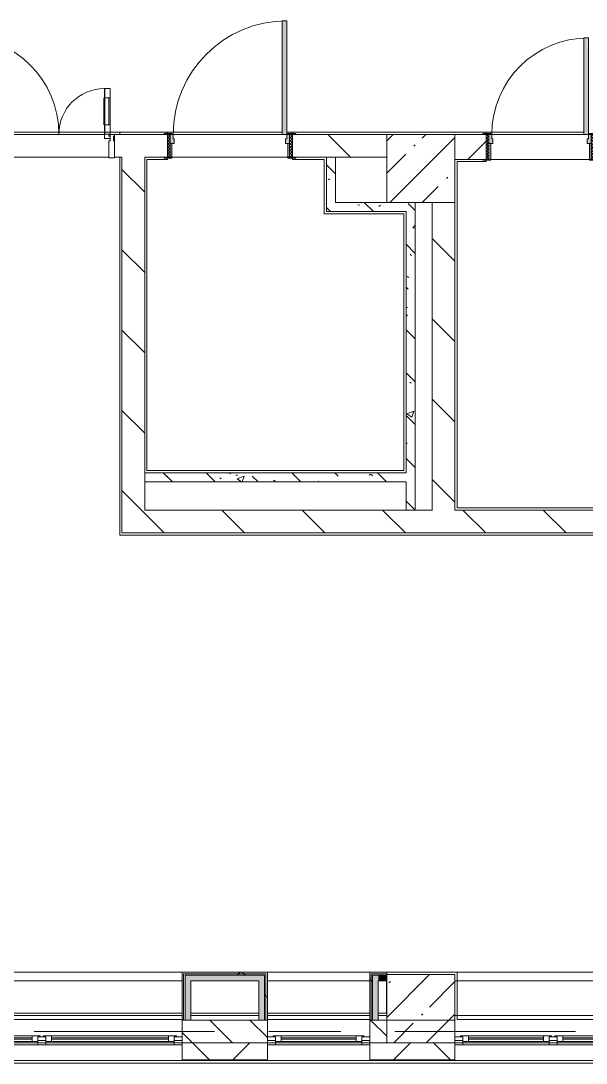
# Model space of a CAD drawing. Header units: millimetres. Extents: x 81494 to 296443, y -8553 to 29000.
# Drawn here: x 182873 to 187848, y -280 to 8900 of the extents above; entities that cross this region are included whole.
import ezdxf

# ---------------------------------------------------------------- set-up
doc = ezdxf.new("R2010")
doc.units = ezdxf.units.MM
doc.linetypes.add('Осевая', pattern=[3175, 635, -476.25, 1587.5, -476.25])
for name, color, linetype, lineweight, true_color in [('A-DETL-GENF-3', 7, 'Continuous', 5, 0xaaaaaa), ('A-DOOR-5', 7, 'Continuous', 5, 0xe2e2e2), ('A-DOOR-6', 7, 'Continuous', 5, 0xaaaaaa), ('A-DOOR-FRAM-4', 7, 'Continuous', 5, 0xe2e2e2), ('A-DOOR-FRAM-5', 7, 'Continuous', 5, 0xaaaaaa), ('A-FLOR-2', 7, 'Continuous', 5, 0xaaaaaa), ('I-WALL-1', 7, 'Continuous', 5, 0xe7e7e7), ('I-WALL-5', 7, 'Continuous', 5, 0x787878)]:
    doc.layers.add(name, color=color, linetype=linetype, lineweight=lineweight, true_color=true_color)
for name, color, linetype, lineweight in [('A-GLAZ-3', 7, 'Continuous', 5), ('A-GLAZ-CWMG-2', 7, 'Continuous', 5), ('A-WALL', 7, 'Continuous', 9), ('A-WALL-4', 7, 'Continuous', 5), ('I-WALL-3', 7, 'Continuous', 5), ('S-COLS-1', 7, 'Continuous', 5), ('Оси-2', 7, 'Осевая', 9)]:
    doc.layers.add(name, color=color, linetype=linetype, lineweight=lineweight)
pattern_1 = [(135, (169433.17, 0), (-353.553, -353.553), [])]
pattern_2 = [(135, (169433.17, 0), (-377.17, -377.17), [533.4, -88.9, 17.78, -88.9]), (135, (169433.17, 376.94), (-377.17, -377.17), []), (50, (169433.17, 0), (637.645, -55.787), [66.675, -733.425]), (355, (169433.2, 0), (-123.35, 668.7), [53.34, -586.74]), (100.451, (169486.3, -4.65), (514.299, 612.908), [56.665, -623.315]), (46.184, (169433.2, 177.8), (948.776, -147.15), [100.01, -1100.137]), (96.636, (169512.2, 165.5), (830.91, 865.997), [85, -934.973]), (351.184, (169433.2, 177.8), (830.92, 865.99), [80.01, -880.11]), (21, (169522.07, 133.35), (530.65, -357.928), [66.675, -733.425]), (326, (169522.1, 133.35), (216.308, 644.658), [53.34, -586.74]), (71.451, (169566.3, 103.5), (746.96, 286.724), [56.665, -623.315]), (37.5, (169433.17, 0), (10.8105, 295.9426), [16.764, -562.864, 16.764, -578.866, -588.962]), (37.5, (169433.17, 0), (10.8105, 295.9426), [-1175.258, 16.764, -572.198]), (7.5, (169433.17, 0), (233.869, 350.632), [16.764, -322.834, 16.764, -549.529, -224.472]), (7.5, (169433.17, 0), (233.869, 350.632), [-905.891, 16.764, -207.708]), (327.5, (169234.92, 0), (474.5678, -20.0513), [16.764, -205.486, 16.764, -676.656, -920.115]), (327.5, (169234.92, 0), (474.5678, -20.0513), [-915.67, 16.764, -903.351]), (317.5, (169146.02, 0), (518.452, 88.993), [16.764, -272.161, 16.764, -443.738, -653.415]), (317.5, (169146.02, 0), (518.452, 88.993), [-749.427, 16.764, -636.651])]
pattern_3 = [(45, (169433.17, 0), (-285.123, 285.123), []), (45, (169718.3, 0), (-285.123, 285.123), [504.031, -100.806, 16.764, -84.042])]
pattern_4 = [(45, (169433.2, 0), (-530.33, 530.33), []), (135, (169433.2, 0), (-530.33, -530.33), [])]

# ---------------------------------------------------------------- blocks, each defined once
blk = doc.blocks.new('120_Окно_СКБ_2Ст - 120_Окно_СКБ_2Ст 2100х2500 _мал створка справа_-22445857-1_3_4_птичка')
at = {"layer": 'A-GLAZ-3'}
for p, q in [((-1050, -127), (-1050, -57)), ((-1050, -57), (-980, -57)), ((1050, -57), (-1050, -57)), ((-980, -57), (-980, -127)), ((150, -87), (-980, -87)), ((-980, -87), (-980, -127)), ((-930, -137), (-930, -87)), ((100, -137), (100, -87)), ((150, -127), (150, -57)), ((150, -57), (220, -57)), ((150, -127), (150, -87)), ((220, -57), (220, -127)), ((980, -87), (220, -87)), ((220, -87), (220, -127)), ((270, -137), (270, -87)), ((930, -137), (930, -87)), ((980, -127), (980, -57)), ((980, -57), (1050, -57)), ((980, -127), (980, -87)), ((1050, -57), (1050, -127)), ((-980, -127), (-1050, -127)), ((-1050, -127), (-1000, -127)), ((-980, -127), (-1000, -127)), ((-1000, -127), (-1000, -137)), ((-1000, -137), (170, -137)), ((170, -137), (-1000, -137)), ((-930, -107), (100, -107)), ((100, -117), (-930, -117)), ((220, -127), (150, -127)), ((170, -127), (150, -127)), ((170, -127), (200, -127)), ((170, -137), (170, -127)), ((220, -127), (200, -127)), ((200, -127), (200, -137)), ((200, -137), (1000, -137)), ((1000, -137), (200, -137)), ((270, -107), (930, -107)), ((930, -117), (270, -117)), ((1050, -127), (980, -127)), ((1000, -127), (980, -127)), ((1000, -127), (1050, -127)), ((1000, -137), (1000, -127))]:
    blk.add_line(p, q, dxfattribs=at)
blk = doc.blocks.new('120_Окно_СКБ_1Ст - 120_Окно_СКБ_1Ст 900х2500_h_-V215-1_3_4_птичка')
at = {"layer": 'A-GLAZ-3'}
for p, q in [((-450, -127), (-450, -57)), ((-450, -57), (-380, -57)), ((450, -57), (-450, -57)), ((-380, -57), (-380, -127)), ((380, -87), (-380, -87)), ((-380, -87), (-380, -127)), ((-330, -137), (-330, -87)), ((330, -137), (330, -87)), ((380, -127), (380, -57)), ((380, -57), (450, -57)), ((380, -127), (380, -87)), ((450, -57), (450, -127)), ((-380, -127), (-450, -127)), ((-450, -127), (-400, -127)), ((-380, -127), (-400, -127)), ((-400, -127), (-400, -137)), ((-400, -137), (400, -137)), ((400, -137), (-400, -137)), ((-330, -107), (330, -107)), ((330, -117), (-330, -117)), ((450, -127), (380, -127)), ((400, -127), (380, -127)), ((400, -127), (450, -127)), ((400, -137), (400, -127))]:
    blk.add_line(p, q, dxfattribs=at)
blk = doc.blocks.new('BSC_Колонна _Прямоугольная - 600х600-V304-1_3_4_птичка')
at = {"layer": 'S-COLS-1'}
h = blk.add_hatch(dxfattribs=at)
h.set_pattern_fill('FP_205', color=256, style=0, pattern_type=2)
h.set_pattern_definition([(45, (-16960, -7600), (-285.123, 285.123), []), (45, (-16674.88, -7600), (-285.123, 285.123), [504.031, -100.806, 16.764, -84.042])])
h.paths.add_polyline_path([(-300, -300), (300, -300), (300, 300), (-300, 300), (-300, -209.6)])
for p, q in [((300, 300), (-300, 300)), ((-300, 300), (-300, -300)), ((300, -300), (300, 300)), ((-300, -300), (300, -300))]:
    blk.add_line(p, q, dxfattribs=at)
blk = doc.blocks.new('110_Дверь_СКБ_1Ст_Внутренняя1 - Д-7_л__950x2100h_Туалет-21784696-1_3_4_птичка')
at = {"layer": 'A-DOOR-5'}
h = blk.add_hatch(color=256, dxfattribs=at)
h.paths.add_polyline_path([(447.5, 30), (462.5, 30), (462.5, 110), (437.5, 110), (437.5, 70), (427.5, 70), (427.5, 30), (437.5, 30)])
h.paths.add_polyline_path([(-437.5, 30), (-402.5, 30), (-402.5, 70), (-412.5, 70), (-412.5, 110), (-437.5, 108), (-437.5, 87.1)])
at = {"layer": 'A-DOOR-6'}
h = blk.add_hatch(dxfattribs=at)
h.set_pattern_fill('FP_28', color=256, style=0, pattern_type=2)
h.set_pattern_definition([(135, (1826.41, 174.685), (-14.14214, -14.14214), []), (225, (1826.41, 174.685), (14.14214, -14.14214), [])])
h.paths.add_polyline_path([(467.9, -110), (487.5, -110), (487.5, 110), (462.5, 110), (462.5, -110)])
at = {"layer": 'A-DOOR-FRAM-4'}
for points in [[(437.5, 110), (431.8, 960), (397.5, 960), (397.5, 110)], [(-422.5, 110), (-422.5, 118), (-492.5, 117.6), (-492.5, 110), (-437.5, 110)], [(513.8, 110), (517.5, 110), (517.5, 118), (447.5, 118), (447.5, 110), (487.5, 110)], [(-422.5, -110), (-422.5, 30), (-437.5, 30), (-437.5, -110)], [(462.5, -110), (462.5, 30), (447.5, 30), (447.5, -110)], [(-422.5, -118), (-422.5, -110), (-492.5, -110), (-492.5, -118), (-437.5, -118)], [(480.2, -118), (517.5, -118), (517.5, -110), (447.5, -110), (447.5, -118), (467.9, -118)]]:
    blk.add_hatch(color=256, dxfattribs=at).paths.add_polyline_path(points)
at = {"layer": 'A-DOOR-FRAM-5'}
h = blk.add_hatch(dxfattribs=at)
h.set_pattern_fill('FP_29', color=256, style=0, pattern_type=2)
h.set_pattern_definition([(45, (-296.384, 174.685), (-14.1421, 14.1421), []), (135, (-296.384, 174.685), (-14.1421, -14.1421), [])])
h.paths.add_polyline_path([(-462.5, -110), (-437.5, -110), (-437.5, 110), (-462.5, 108), (-462.5, 87.1)])
at = {"layer": 'A-DOOR-6'}
for p, q in [((437.5, 960), (397.5, 960)), ((397.5, 960), (397.5, 110)), ((437.5, 110), (437.5, 960)), ((397.5, 110), (437.5, 110))]:
    blk.add_line(p, q, dxfattribs=at)
blk.add_arc((437.5, 110), 850, 90, 180, dxfattribs=at)
at = {"layer": 'A-DOOR-FRAM-5'}
for p, q in [((-422.5, 118), (-492.5, 118)), ((-492.5, 118), (-492.5, 110)), ((-492.5, 110), (-422.5, 110)), ((-437.5, 110), (-462.5, 110)), ((-462.5, 110), (-462.5, -110)), ((-412.5, 110), (-437.5, 110)), ((-437.5, 110), (-437.5, 30)), ((-437.5, -110), (-437.5, 110)), ((-422.5, 110), (-437.5, 110)), ((-437.5, 110), (-437.5, 109)), ((-437.5, 109), (-422.5, 109)), ((-422.5, 110), (-422.5, 118)), ((-422.5, 109), (-422.5, 110)), ((-412.5, 70), (-412.5, 110)), ((437.5, 110), (437.5, 70)), ((462.5, 110), (437.5, 110)), ((517.5, 118), (447.5, 118)), ((447.5, 118), (447.5, 110)), ((462.5, 110), (447.5, 110)), ((447.5, 110), (447.5, 109)), ((447.5, 110), (517.5, 110)), ((447.5, 109), (462.5, 109)), ((462.5, 30), (462.5, 110)), ((487.5, 110), (462.5, 110)), ((462.5, 110), (462.5, -110)), ((462.5, 109), (462.5, 110)), ((487.5, -110), (487.5, 110)), ((517.5, 110), (517.5, 118)), ((-437.5, 30), (-402.5, 30)), ((-422.5, 30), (-437.5, 30)), ((-437.5, 30), (-437.5, -110)), ((-422.5, -110), (-422.5, 30)), ((-402.5, 70), (-412.5, 70)), ((-402.5, 30), (-402.5, 70)), ((437.5, 70), (427.5, 70)), ((427.5, 70), (427.5, 30)), ((427.5, 30), (462.5, 30)), ((462.5, 30), (447.5, 30)), ((447.5, 30), (447.5, -110)), ((462.5, -110), (462.5, 30)), ((-422.5, -110), (-492.5, -110)), ((-492.5, -110), (-492.5, -118)), ((-492.5, -118), (-422.5, -118)), ((-462.5, -110), (-437.5, -110)), ((-437.5, -110), (-422.5, -110)), ((-422.5, -118), (-422.5, -110)), ((447.5, -110), (462.5, -110)), ((517.5, -110), (447.5, -110)), ((447.5, -110), (447.5, -118)), ((447.5, -118), (517.5, -118)), ((462.5, -110), (487.5, -110)), ((517.5, -118), (517.5, -110))]:
    blk.add_line(p, q, dxfattribs=at)
blk = doc.blocks.new('110_Дверь_СКБ_1Ст_Внутренняя1 - Д-4 1100x2100h_су мгн-V314-1_3_4_птичка')
at = {"layer": 'A-DOOR-5'}
h = blk.add_hatch(color=256, dxfattribs=at)
h.paths.add_polyline_path([(512.5, 20), (537.5, 20), (537.5, 100), (512.5, 100), (512.5, 60), (502.5, 60), (502.5, 20)])
h.paths.add_polyline_path([(-477.5, 20), (-477.5, 60), (-487.5, 60), (-487.5, 100), (-512.5, 100), (-512.5, 20), (-487.5, 20)])
at = {"layer": 'A-DOOR-6'}
h = blk.add_hatch(dxfattribs=at)
h.set_pattern_fill('FP_30', color=256, style=0, pattern_type=2)
h.set_pattern_definition([(135, (1751.41, 164.685), (-14.14214, -14.14214), []), (225, (1751.41, 164.685), (14.14214, -14.14214), [])])
h.paths.add_polyline_path([(537.5, -100), (562.5, -100), (562.5, 100), (537.5, 100), (537.5, -77.1)])
at = {"layer": 'A-DOOR-FRAM-4'}
for points in [[(512.5, 100), (512.5, 1100), (472.5, 1100), (472.5, 100)], [(-512.5, 100), (-497.5, 100), (-497.5, 108), (-567.5, 108), (-567.5, 100), (-537.5, 100)], [(562.5, 100), (592.5, 100), (592.5, 108), (522.5, 108), (522.5, 100), (537.5, 100)], [(-497.5, -100), (-497.5, 20), (-512.5, 20), (-512.5, -100)], [(537.5, -100), (537.5, 20), (522.5, 20), (522.5, -100)], [(-536.7, -108), (-497.5, -108), (-497.5, -100), (-567.5, -100), (-567.5, -108), (-537.5, -108)], [(522.5, -108), (592.5, -108), (592.5, -100), (522.5, -100)]]:
    blk.add_hatch(color=256, dxfattribs=at).paths.add_polyline_path(points)
at = {"layer": 'A-DOOR-FRAM-5'}
h = blk.add_hatch(dxfattribs=at)
h.set_pattern_fill('FP_31', color=256, style=0, pattern_type=2)
h.set_pattern_definition([(45, (-371.384, 164.685), (-14.1421, 14.1421), []), (135, (-371.384, 164.685), (-14.1421, -14.1421), [])])
h.paths.add_polyline_path([(-537.5, -100), (-512.5, -100), (-512.5, 100), (-537.5, 100), (-537.5, 77.1)])
at = {"layer": 'A-DOOR-6'}
for p, q in [((512.5, 1100), (472.5, 1100)), ((472.5, 1100), (472.5, 100)), ((512.5, 100), (512.5, 1100)), ((472.5, 100), (512.5, 100))]:
    blk.add_line(p, q, dxfattribs=at)
blk.add_arc((512.5, 100), 1000, 90, 180, dxfattribs=at)
at = {"layer": 'A-DOOR-FRAM-5'}
for p, q in [((-497.5, 108), (-567.5, 108)), ((-567.5, 108), (-567.5, 100)), ((-567.5, 100), (-497.5, 100)), ((-512.5, 100), (-537.5, 100)), ((-537.5, 100), (-537.5, -100)), ((-487.5, 100), (-512.5, 100)), ((-512.5, 100), (-512.5, 20)), ((-512.5, -100), (-512.5, 100)), ((-497.5, 100), (-512.5, 100)), ((-512.5, 100), (-512.5, 99)), ((-512.5, 99), (-497.5, 99)), ((-497.5, 100), (-497.5, 108)), ((-497.5, 99), (-497.5, 100)), ((-487.5, 60), (-487.5, 100)), ((512.5, 100), (512.5, 60)), ((537.5, 100), (512.5, 100)), ((592.5, 108), (522.5, 108)), ((522.5, 108), (522.5, 100)), ((537.5, 100), (522.5, 100)), ((522.5, 100), (522.5, 99)), ((522.5, 100), (592.5, 100)), ((522.5, 99), (537.5, 99)), ((537.5, 20), (537.5, 100)), ((562.5, 100), (537.5, 100)), ((537.5, 100), (537.5, -100)), ((537.5, 99), (537.5, 100)), ((562.5, -100), (562.5, 100)), ((592.5, 100), (592.5, 108)), ((-512.5, 20), (-477.5, 20)), ((-497.5, 20), (-512.5, 20)), ((-512.5, 20), (-512.5, -100)), ((-497.5, -100), (-497.5, 20)), ((-477.5, 60), (-487.5, 60)), ((-477.5, 20), (-477.5, 60)), ((512.5, 60), (502.5, 60)), ((502.5, 60), (502.5, 20)), ((502.5, 20), (537.5, 20)), ((537.5, 20), (522.5, 20)), ((522.5, 20), (522.5, -100)), ((537.5, -100), (537.5, 20)), ((-497.5, -100), (-567.5, -100)), ((-567.5, -100), (-567.5, -108)), ((-567.5, -108), (-497.5, -108)), ((-537.5, -100), (-512.5, -100)), ((-512.5, -100), (-497.5, -100)), ((-497.5, -108), (-497.5, -100)), ((522.5, -100), (537.5, -100)), ((592.5, -100), (522.5, -100)), ((522.5, -100), (522.5, -108)), ((522.5, -108), (592.5, -108)), ((537.5, -100), (562.5, -100)), ((592.5, -108), (592.5, -100))]:
    blk.add_line(p, q, dxfattribs=at)
blk = doc.blocks.new('Прямоугольный импост - Импост структурный с накладкой - 190мм-32633035-1_3_4_птичка')
at = {"layer": 'A-GLAZ-CWMG-2'}
for p, q in [((-50, 40), (-50, 190)), ((-50, 190), (0, 190)), ((0, 190), (0, 40)), ((-40, 40), (-50, 40)), ((-50, -17), (-50, 0)), ((-50, 0), (-40, 0)), ((-40, 0), (-40, 40)), ((-10, 40), (-10, 0)), ((0, 40), (-10, 40)), ((-10, 0), (0, 0)), ((0, 0), (0, -17)), ((0, -17), (-50, -17))]:
    blk.add_line(p, q, dxfattribs=at)
blk = doc.blocks.new('Дверь_Витражная_остекление_ - ВВ-6 остекление-32633143-1_3_4_птичка')
at = {"layer": 'A-DETL-GENF-3'}
for p, q in [((-630, 880), (-585, 880)), ((-630, 880), (-630, 20)), ((-585, 880), (-630, 880)), ((-630, 880), (-630, 20)), ((-585, 880), (-585, 20)), ((-585, 20), (-585, 880)), ((-630, 800), (-585, 800)), ((-620, 800), (-620, 100)), ((-576, 800), (-576, 100)), ((680, 420), (635, 420)), ((635, 420), (635, 20)), ((680, 420), (635, 420)), ((635, 420), (635, 20)), ((680, 420), (680, 20)), ((680, 20), (680, 420)), ((626, 340), (626, 100)), ((680, 340), (635, 340)), ((670, 340), (670, 100)), ((-630, 100), (-585, 100)), ((680, 100), (635, 100)), ((-585, 20), (-630, 20)), ((-630, 20), (-585, 20))]:
    blk.add_line(p, q, dxfattribs=at)
at = {"layer": 'A-DOOR-6'}
for p, q in [((-630, 880), (-630, 20)), ((630, 420), (630, 20)), ((-630, 20), (-680, 20)), ((-680, 20), (-680, -20)), ((-630, -20), (-630, 20)), ((680, 20), (630, 20)), ((630, 20), (630, -20)), ((680, -20), (680, 20)), ((-680, -20), (-630, -20)), ((630, -20), (680, -20))]:
    blk.add_line(p, q, dxfattribs=at)
for centre, radius, start, end in [((-630, 20), 860, 360, 90), ((630, 20), 400, 90, 180)]:
    blk.add_arc(centre, radius, start, end, dxfattribs=at)
blk = doc.blocks.new('Зашивка приборов отопления19 - Зашивка приборов отопления-33282289-1_3_4_птичка')
at = {"layer": 'A-WALL-4'}
for p, q in [((12140, 520), (10058.6, 520)), ((10058.6, 520), (10058.6, 445)), ((10058.6, 445), (12140, 445)), ((12140, 445), (10060.9, 445)), ((10060.9, 445), (10060.9, 105)), ((10060.9, 105), (12140, 105))]:
    blk.add_line(p, q, dxfattribs=at)
blk = doc.blocks.new('Зашивка приборов отопления20 - Зашивка приборов отопления-33282357-1_3_4_птичка')
at = {"layer": 'A-WALL-4'}
for p, q in [((10960, 520), (10060, 520)), ((10060, 445), (10960, 445)), ((10960, 445), (10060.9, 445)), ((10060.9, 445), (10060.9, 105)), ((10060.9, 105), (10960, 105))]:
    blk.add_line(p, q, dxfattribs=at)
blk = doc.blocks.new('Зашивка приборов отопления21 - Зашивка приборов отопления-33282451-1_3_4_птичка')
at = {"layer": 'A-WALL-4'}
for p, q in [((13270.9, 520), (10060, 520)), ((10060, 520), (10060, 445)), ((13270.9, 445), (13270.9, 520)), ((10060, 445), (13270.9, 445)), ((13270.9, 445), (10060.9, 445)), ((10060.9, 445), (10060.9, 105)), ((13270.9, 105), (13270.9, 445)), ((10060.9, 105), (13270.9, 105))]:
    blk.add_line(p, q, dxfattribs=at)

msp = doc.modelspace()

# ---------------------------------------------------------------- hatches: boundary and pattern name
at = {"layer": 'A-WALL-4'}
h = msp.add_hatch(dxfattribs=at)
h.set_pattern_fill('FP_127', color=256, style=0, pattern_type=2)
h.set_pattern_definition([(135, (169433.17, 0), (-176.7767, -176.7767), [])])
h.paths.add_polyline_path([(176263.2, -100), (177093.2, -100), (177093.2, 100), (176263.2, 100), (176263.2, -80)])
h.paths.add_polyline_path([(189103.8, -100), (190143.2, -100), (190143.2, 100), (188793.2, 100), (188793.2, -100)])
h.paths.add_polyline_path([(196743.2, -100), (197742.9, -100), (197742.9, 100), (196743.2, 100), (196743.2, -80)])
h.paths.add_polyline_path([(178792.9, -100), (179343.2, -100), (179343.2, 100), (178592.9, 100), (178592.9, -100), (178772.9, -100)])
h.paths.add_polyline_path([(191343.2, -100), (191343.2, 100), (191043.2, 100), (191043.2, -100)])
h.paths.add_polyline_path([(195843.2, -100), (195843.2, 100), (195593.2, 100), (195593.2, -100), (195600.1, -100)])
h.paths.add_polyline_path([(181593.2, -100), (181593.2, 100), (181443.2, 100), (181443.2, -100), (181573.2, -100)])
h.paths.add_polyline_path([(194868.2, -100), (194993.2, -100), (194993.2, 100), (194868.2, 100), (194868.2, -80)])
h.paths.add_polyline_path([(184293.2, -100), (185043.2, -100), (185043.2, 100), (184293.2, 100), (184293.2, -80)])
h.paths.add_polyline_path([(186093.2, -100), (186093.2, 100), (185943.2, 100), (185943.2, -100)])
h.paths.add_polyline_path([(191943.2, -100), (192068.2, -100), (192068.2, 100), (191943.2, 100), (191943.2, -80)])
h = msp.add_hatch(dxfattribs=at)
h.set_pattern_fill('FP_116', color=256, style=0, pattern_type=2)
h.set_pattern_definition([(45, (169433.17, 0), (-353.5534, 353.5534), []), (135, (169433.17, 0), (-353.5534, -353.5534), [])])
h.paths.add_polyline_path([(244913.2, -250), (245133.2, -250), (245133.2, -100), (243413.2, -100), (243413.2, -250), (244785.7, -250)])
h.paths.add_polyline_path([(241669.2, -250), (241713.2, -250), (241713.2, -100), (240993.2, -101.8), (240993.2, -250), (241513.2, -250)])
h.paths.add_polyline_path([(229443.2, -250), (229443.2, -100), (228693.2, -100), (228693.2, -250)])
h.paths.add_polyline_path([(233649.4, -250), (233693.2, -250), (233693.2, -100), (233143.2, -100), (233143.2, -250)])
h.paths.add_polyline_path([(234593.2, -250), (235593.2, -250), (235593.2, -100), (234593.2, -100), (234593.2, -118)])
h.paths.add_polyline_path([(230343.2, -250), (231043.2, -250), (231043.2, -100), (230343.2, -100), (230343.2, -128.3)])
h.paths.add_polyline_path([(236493.2, -250), (240093.2, -250), (240093.2, -100), (236493.2, -100), (236493.2, -113)])
h.paths.add_polyline_path([(226593.2, -250), (226593.2, -100), (225843.2, -100), (225843.2, -250), (226225.1, -250)])
h.paths.add_polyline_path([(216843.2, -250), (217593.2, -250), (217593.2, -100), (216843.2, -100), (216843.2, -161.8)])
h.paths.add_polyline_path([(222743.2, -250), (222743.2, -100), (221304.7, -100), (221304.7, -250), (222513, -250)])
h.paths.add_polyline_path([(218493.2, -250), (219204.7, -250), (219204.7, -100), (218493.2, -100), (218493.2, -157.7)])
h.paths.add_polyline_path([(209373.2, -250), (210070.7, -250), (210070.7, -100), (209373.2, -100), (209373.2, -180.4)])
h.paths.add_polyline_path([(208473.2, -250), (208473.2, -100), (207423.2, -100), (207423.2, -250), (207664.5, -250)])
h.paths.add_polyline_path([(212170.7, -250), (213743.2, -250), (213743.2, -100), (212170.7, -100), (212170.7, -173.5)])
h.paths.add_polyline_path([(206523.2, -250), (206523.2, -100), (205403.2, -100), (205403.2, -250), (205808.4, -250)])
h.paths.add_polyline_path([(203303.2, -250), (203303.2, -100), (202443.2, -100), (202443.2, -250)])
h.paths.add_polyline_path([(192068.2, -250), (192068.2, -100), (191043.2, -100), (191043.2, -250), (191887.9, -250)])
h.paths.add_polyline_path([(196743.2, -250), (197742.9, -250), (197742.9, -100), (196743.2, -100), (196743.2, -211.8)])
h.paths.add_polyline_path([(190143.2, -250), (190143.2, -100), (188793.2, -100), (188793.2, -250), (189103.8, -250)])
h.paths.add_polyline_path([(195600.1, -250), (195843.2, -250), (195843.2, -100), (194868.2, -100), (194868.2, -250)])
h.paths.add_polyline_path([(198642.9, -250), (199643.2, -250), (199643.2, -100), (198642.9, -100), (198642.9, -207.1)])
h.paths.add_polyline_path([(181443.2, -250), (182193.2, -248), (182193.2, -100), (181443.2, -100), (181443.2, -249.9)])
h.paths.add_polyline_path([(186693.2, -250), (186693.2, -100), (185943.2, -100), (185943.2, -250), (186319.8, -250)])
h.paths.add_polyline_path([(176263.2, -250), (177692.9, -250), (177692.9, -100), (176263.2, -100)])
h.paths.add_polyline_path([(184463.7, -250), (185043.2, -250), (185043.2, -100), (184293.2, -100), (184293.2, -250)])
h.paths.add_polyline_path([(178592.9, -250), (179343.2, -250), (179343.2, -100), (178592.9, -100)])
h.paths.add_polyline_path([(169173.2, -250), (173163.2, -250), (173163.2, -100), (169173.2, -100), (169173.2, -210)])
at = {"layer": 'I-WALL-1'}
for points in [[(184318.2, 100), (184368.2, 100), (184368.2, 495), (184318.2, 495), (184318.2, 120)], [(184368.2, 445), (185018.2, 445), (185018.2, 495), (184368.2, 495)], [(185970.4, 100), (186018.2, 100), (186018.2, 495), (185968.2, 495), (185968.2, 100)], [(186091.8, 445), (186093.2, 445), (186091.8, 495), (186018.2, 495), (186018.2, 445)], [(185018.2, 100), (185018.2, 445), (184968.2, 445), (184968.2, 100)]]:
    msp.add_hatch(color=256, dxfattribs=at).paths.add_polyline_path(points)
at = {"layer": 'I-WALL-3'}
h = msp.add_hatch(dxfattribs=at)
h.set_pattern_fill('FP_126', color=256, style=0, pattern_type=2)
h.set_pattern_definition(pattern_1)
h.paths.add_polyline_path([(182193.2, 7700), (182258.2, 7700), (182258.2, 7900), (182193.2, 7900), (182193.2, 7877.1)])
h.paths.add_polyline_path([(183763.2, 7700), (184163.2, 7700), (184163.2, 7900), (183698.2, 7894.4), (183698.2, 7700), (183743.2, 7700)])
h.paths.add_polyline_path([(185391.7, 7700), (186093.2, 7700), (186093.2, 7900), (185263.2, 7900), (185263.2, 7700), (185293.2, 7700)])
h = msp.add_hatch(dxfattribs=at)
h.set_pattern_fill('FP_96', color=256, style=0, pattern_type=2)
h.set_pattern_definition(pattern_3)
h.paths.add_polyline_path([(189103.8, 7680), (191343.2, 7680), (191343.2, 7900), (187918.2, 7900), (187918.2, 7680), (187948.2, 7680)])
h.paths.add_polyline_path([(186968.2, 7680), (186968.2, 7900), (186693.2, 7900), (186693.2, 7680), (186938.2, 7680)])
h = msp.add_hatch(dxfattribs=at)
h.set_pattern_fill('FP_126', color=256, style=0, pattern_type=2)
h.set_pattern_definition(pattern_1)
h.paths.add_polyline_path([(183763.2, 4590), (183963.2, 4590), (183963.2, 7700), (183763.2, 7700), (183763.2, 4940)])
h = msp.add_hatch(dxfattribs=at)
h.set_pattern_fill('FP_126', color=256, style=0, pattern_type=2)
h.set_pattern_definition(pattern_1)
h.paths.add_polyline_path([(186693.2, 4590), (186693.2, 7300), (186493.2, 7300), (186493.2, 4590)])
h = msp.add_hatch(dxfattribs=at)
h.set_pattern_fill('FP_126', color=256, style=0, pattern_type=2)
h.set_pattern_definition(pattern_1)
h.paths.add_polyline_path([(189923.2, 4390), (189943.2, 4390), (189943.2, 4590), (183763.2, 4590), (183763.2, 4390), (189103.8, 4390)])
h = msp.add_hatch(dxfattribs=at)
h.set_pattern_fill('FP_214', color=256, style=0, pattern_type=2)
h.set_pattern_definition(pattern_4)
h.paths.add_polyline_path([(184305.7, 507.5), (185043.2, 507.5), (185043.2, 520), (184305.7, 520)])
h = msp.add_hatch(dxfattribs=at)
h.set_pattern_fill('FP_214', color=256, style=0, pattern_type=2)
h.set_pattern_definition(pattern_4)
h.paths.add_polyline_path([(185030.7, 495), (185030.7, 507.5), (184318.2, 507.5), (184318.2, 495), (185018.2, 495)])
h = msp.add_hatch(dxfattribs=at)
h.set_pattern_fill('FP_214', color=256, style=0, pattern_type=2)
h.set_pattern_definition(pattern_4)
h.paths.add_polyline_path([(185030.7, 100), (185030.7, 495), (185018.2, 495), (185018.2, 100)])
h = msp.add_hatch(dxfattribs=at)
h.set_pattern_fill('FP_214', color=256, style=0, pattern_type=2)
h.set_pattern_definition(pattern_4)
h.paths.add_polyline_path([(185043.2, 100), (185043.2, 507.5), (185030.7, 507.5), (185030.7, 100)])
h = msp.add_hatch(dxfattribs=at)
h.set_pattern_fill('FP_214', color=256, style=0, pattern_type=2)
h.set_pattern_definition(pattern_4)
h.paths.add_polyline_path([(185954.1, 100), (185955.7, 100), (185955.7, 520), (185943.2, 520), (185943.2, 100)])
h = msp.add_hatch(dxfattribs=at)
h.set_pattern_fill('FP_214', color=256, style=0, pattern_type=2)
h.set_pattern_definition(pattern_4)
h.paths.add_polyline_path([(185955.7, 100), (185968.2, 103.3), (185968.2, 507.5), (185955.7, 507.5), (185955.7, 120)])
at = {"layer": 'I-WALL-5'}
h = msp.add_hatch(dxfattribs=at)
h.set_pattern_fill('FP_125', color=256, style=0, pattern_type=2)
h.set_pattern_definition(pattern_2)
h.paths.add_polyline_path([(185643.2, 7220), (185643.2, 7700), (185563.2, 7700), (185563.2, 7220)])
h = msp.add_hatch(dxfattribs=at)
h.set_pattern_fill('FP_125', color=256, style=0, pattern_type=2)
h.set_pattern_definition(pattern_2)
h.paths.add_polyline_path([(185643.2, 7220), (186263.2, 7220), (186263.2, 7300), (185643.2, 7300), (185643.2, 7274)])
h = msp.add_hatch(dxfattribs=at)
h.set_pattern_fill('FP_125', color=256, style=0, pattern_type=2)
h.set_pattern_definition(pattern_2)
h.paths.add_polyline_path([(186343.2, 4590), (186343.2, 7300), (186263.2, 7300), (186263.2, 4590)])
h = msp.add_hatch(dxfattribs=at)
h.set_pattern_fill('FP_125', color=256, style=0, pattern_type=2)
h.set_pattern_definition(pattern_2)
h.paths.add_polyline_path([(186263.2, 4840), (186263.2, 4920), (183963.2, 4920), (183963.2, 4840), (186243.2, 4840)])
at = {"layer": 'S-COLS-1'}
h = msp.add_hatch(dxfattribs=at)
h.set_pattern_fill('FP_96', color=256, style=0, pattern_type=2)
h.set_pattern_definition(pattern_3)
h.paths.add_polyline_path([(186319.8, -100), (186693.2, -100), (186693.2, 500), (186093.2, 500), (186093.2, -100), (186256.8, -100)])

# ---------------------------------------------------------------- linework, layer by layer
at = {"layer": 'A-FLOR-2'}
for p, q in [((172426.4, 7920), (185173.2, 7920)), ((183743.2, 7900), (183743.2, 7920)), ((184163.2, 7920), (184163.2, 7908)), ((185213.2, 7920), (187828.2, 7920)), ((185263.2, 7908), (185263.2, 7920)), ((186968.2, 7920), (186968.2, 7908)), ((183743.2, 4370), (183743.2, 7700)), ((184163.2, 7680), (183983.2, 7680)), ((183983.2, 7680), (183983.2, 4940)), ((184163.2, 7692), (184163.2, 7680)), ((185263.2, 7680), (185263.2, 7692)), ((185543.2, 7680), (185263.2, 7680)), ((185543.2, 7200), (185543.2, 7680)), ((186968.2, 7660), (186713.2, 7660)), ((186713.2, 7660), (186713.2, 4610)), ((186968.2, 7672), (186968.2, 7660)), ((186243.2, 7200), (185543.2, 7200)), ((186243.2, 4940), (186243.2, 7200)), ((183983.2, 4940), (186243.2, 4940)), ((186713.2, 4610), (189923.2, 4610)), ((189923.2, 4370), (183743.2, 4370)), ((186093.2, 520), (186712.3, 520)), ((184293.2, 445), (182213.2, 445)), ((185943.2, 445), (185043.2, 445)), ((186091.8, 160.3), (186091.8, 445)), ((189923.2, 445), (186693.2, 445)), ((182213.2, 160.3), (184293.2, 160.3)), ((184368.2, 160.3), (184968.2, 160.3)), ((185043.2, 160.3), (185943.2, 160.3)), ((186018.2, 160.3), (186091.8, 160.3))]:
    msp.add_line(p, q, dxfattribs=at)
at = {"layer": 'A-WALL'}
for p, q in [((185643.2, 7700), (185563.2, 7700)), ((183963.2, 4920), (183963.2, 4840)), ((186263.2, 4590), (186343.2, 4590)), ((184305.7, 507.5), (184305.7, 100)), ((185030.7, 507.5), (184305.7, 507.5)), ((184318.2, 495), (184318.2, 100)), ((185018.2, 495), (184318.2, 495)), ((185018.2, 100), (185018.2, 495)), ((185030.7, 100), (185030.7, 507.5)), ((185955.7, 507.5), (185955.7, 100)), ((186093.2, 507.5), (185955.7, 507.5)), ((185968.2, 495), (185968.2, 100)), ((186093.2, 495), (185968.2, 495)), ((185043.2, -100), (184293.2, -100)), ((186693.2, -100), (185943.2, -100)), ((184293.2, -250), (185043.2, -250)), ((184293.2, -253), (185043.2, -253)), ((185943.2, -250), (186693.2, -250)), ((185943.2, -253), (186693.2, -253))]:
    msp.add_line(p, q, dxfattribs=at)
at = {"layer": 'A-WALL-4'}
for p, q in [((184293.2, 100), (184293.2, -258)), ((184968.2, 100), (184368.2, 100)), ((185043.2, -258), (185043.2, 100)), ((185943.2, 100), (185943.2, -258)), ((186693.2, 100), (186018.2, 100)), ((186693.2, -258), (186693.2, 100)), ((182193.2, -100), (184293.2, -100)), ((185043.2, -100), (185943.2, -100)), ((186693.2, -100), (188793.2, -100)), ((182193.2, -258), (191043.2, -258)), ((241713.2, -280), (169143.2, -280))]:
    msp.add_line(p, q, dxfattribs=at)
at = {"layer": 'I-WALL-3'}
for p, q in [((182348.2, 7900), (183608.2, 7900)), ((184133.2, 7900), (183698.2, 7900)), ((183698.2, 7900), (183698.2, 7700)), ((184213.2, 7900), (185173.2, 7900)), ((186093.2, 7900), (185293.2, 7900)), ((186938.2, 7900), (186693.2, 7900)), ((187018.2, 7900), (187828.2, 7900)), ((183648.6, 7700), (182307.7, 7700)), ((183698.2, 7700), (183763.2, 7700)), ((183763.2, 7700), (183763.2, 4390)), ((183963.2, 7700), (184133.2, 7700)), ((183963.2, 4920), (183963.2, 7700)), ((185223.2, 7700), (184203.2, 7700)), ((185293.2, 7700), (185563.2, 7700)), ((185563.2, 7700), (185563.2, 7220)), ((185643.2, 7700), (186093.2, 7700)), ((185643.2, 7300), (185643.2, 7700)), ((186693.2, 7680), (186938.2, 7680)), ((187878.2, 7680), (187008.2, 7680)), ((186093.2, 7300), (185643.2, 7300)), ((186343.2, 4590), (186343.2, 7300)), ((186493.2, 7300), (186493.2, 4590)), ((186693.2, 4590), (186693.2, 7300)), ((185563.2, 7220), (186263.2, 7220)), ((186263.2, 7220), (186263.2, 4920)), ((186263.2, 4920), (183963.2, 4920)), ((183963.2, 4840), (186263.2, 4840)), ((183963.2, 4590), (183963.2, 4840)), ((186263.2, 4840), (186263.2, 4590)), ((186263.2, 4590), (183963.2, 4590)), ((186493.2, 4590), (186343.2, 4590)), ((189943.2, 4590), (186693.2, 4590)), ((183763.2, 4390), (189943.2, 4390)), ((184293.2, 520), (184293.2, 100)), ((185043.2, 520), (184293.2, 520)), ((185043.2, 100), (185043.2, 520)), ((185943.2, 520), (185943.2, 100)), ((186093.2, 520), (185943.2, 520)), ((186093.2, 445), (186093.2, 520)), ((184368.2, 100), (184368.2, 445)), ((184368.2, 445), (184968.2, 445)), ((184968.2, 445), (184968.2, 100)), ((186018.2, 100), (186018.2, 445)), ((186018.2, 445), (186093.2, 445)), ((182193.2, 140), (184293.2, 140)), ((184293.2, 100), (184368.2, 100)), ((184368.2, 140), (184968.2, 140)), ((184968.2, 100), (185043.2, 100)), ((185043.2, 140), (185943.2, 140)), ((185943.2, 100), (186018.2, 100)), ((186018.2, 140), (186093.2, 140)), ((186693.2, 140), (189943.2, 140)), ((183093.2, -80), (183023.2, -80)), ((184293.2, -80), (184223.2, -80)), ((185113.2, -80), (185043.2, -80)), ((185943.2, -80), (185873.2, -80)), ((186763.2, -80), (186693.2, -80)), ((187593.2, -80), (187523.2, -80))]:
    msp.add_line(p, q, dxfattribs=at)
at = {"layer": 'S-COLS-1'}
for p, q in [((186693.2, 500), (186093.2, 500)), ((186093.2, 500), (186093.2, -100)), ((186693.2, -100), (186693.2, 500)), ((186093.2, -100), (186693.2, -100))]:
    msp.add_line(p, q, dxfattribs=at)
at = {"layer": 'Оси-2'}
msp.add_line((178704.4, 0), (195693.2, 0), dxfattribs=at)

# ---------------------------------------------------------------- block references
at = {"layer": 'A-DOOR-6'}
for name, p in [('110_Дверь_СКБ_1Ст_Внутренняя1 - Д-4 1100x2100h_су мгн-V314-1_3_4_птичка', (184700.7, 7800)), ('Дверь_Витражная_остекление_ - ВВ-6 остекление-32633143-1_3_4_птичка', (182978.2, 7883)), ('110_Дверь_СКБ_1Ст_Внутренняя1 - Д-7_л__950x2100h_Туалет-21784696-1_3_4_птичка', (187430.7, 7790))]:
    msp.add_blockref(name, p, dxfattribs=at)
at = {"layer": 'A-GLAZ-3', "rotation": 180}
for name, p in [('120_Окно_СКБ_2Ст - 120_Окно_СКБ_2Ст 2100х2500 _мал створка справа_-22445857-1_3_4_птичка', (183243.2, -175)), ('120_Окно_СКБ_1Ст - 120_Окно_СКБ_1Ст 900х2500_h_-V215-1_3_4_птичка', (185493.2, -175)), ('120_Окно_СКБ_2Ст - 120_Окно_СКБ_2Ст 2100х2500 _мал створка справа_-22445857-1_3_4_птичка', (187743.2, -175))]:
    msp.add_blockref(name, p, dxfattribs=at)
at = {"layer": 'A-GLAZ-CWMG-2', "extrusion": (0, 0, -1), "rotation": 180}
msp.add_blockref('Прямоугольный импост - Импост структурный с накладкой - 190мм-32633035-1_3_4_птичка', (-183698.2, 7883), dxfattribs=at)
at = {"layer": 'A-WALL-4'}
for name, p in [('Зашивка приборов отопления19 - Зашивка приборов отопления-33282289-1_3_4_птичка', (172153.2, 0)), ('Зашивка приборов отопления20 - Зашивка приборов отопления-33282357-1_3_4_птичка', (174983.2, 0)), ('Зашивка приборов отопления21 - Зашивка приборов отопления-33282451-1_3_4_птичка', (176652.3, 0))]:
    msp.add_blockref(name, p, dxfattribs=at)
at = {"layer": 'S-COLS-1'}
msp.add_blockref('BSC_Колонна _Прямоугольная - 600х600-V304-1_3_4_птичка', (186393.2, 7600), dxfattribs=at)

doc.saveas('drawing.dxf')
